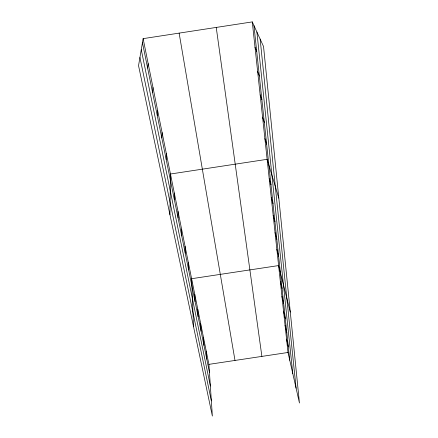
<?xml version="1.0" encoding="UTF-8"?>
<svg xmlns="http://www.w3.org/2000/svg" width="438" height="438" viewBox="0 0 438 438"><rect width="100%" height="100%" fill="white"/><g stroke="black" fill="none" stroke-linecap="round" stroke-linejoin="round"><path stroke-width="0.66" d="M174.308 199.421L174.313 193.054M169.933 214.658L170.47 174.012L267.125 159.317L278.82 198.14M166.194 159.498L166.358 153.645M161.83 138.019L162.082 132.473M157.286 115.659L157.631 110.436M152.544 92.347L152.993 87.496M147.606 68.038L148.164 63.581M143.127 38.637L138.545 65.656L212.37 416.1L208.915 364.361L143.127 38.637L252.277 21.9L263.545 46.521L299.455 403.053L288.001 352.475L252.277 21.9M208.915 364.361L288.001 352.475M255.015 47.222L256.712 51.339M257.637 71.498L259.351 76.026M260.156 94.789L261.886 99.694M262.57 117.154L264.311 122.405M264.891 138.643L266.649 144.211M269.217 178.638L270.985 184.743M271.226 197.27L273 203.604M273.17 215.244L274.949 221.787M275.048 232.6L276.821 239.334M276.86 249.364L278.639 256.274M290.29 312.015L278.606 265.57L191.614 278.71L193.514 326.589M280.304 281.24L282.077 288.461M281.941 296.411L283.715 303.758M283.528 311.095L285.302 318.568M285.067 325.319L286.835 332.902M286.556 339.105L288.319 346.786M139.93 57.477L211.351 400.858M141.255 49.675L210.36 385.988M142.449 42.65L209.446 372.311M179.126 33.118L234.998 360.441M216.235 27.424L261.891 356.401M253.952 25.557L289.759 360.244M256.882 31.958L292.787 373.614M260.134 39.064L296.083 388.15M206.254 351.183L206.752 359.05M203.511 337.594L203.971 345.368M200.675 323.578L201.102 331.248M197.752 309.102L198.135 316.663M194.735 294.155L195.074 301.59M188.389 262.74L188.63 269.885M185.055 246.222L185.236 253.197M181.6 229.118L181.726 235.912M178.02 211.406L178.085 217.998"/></g></svg>
